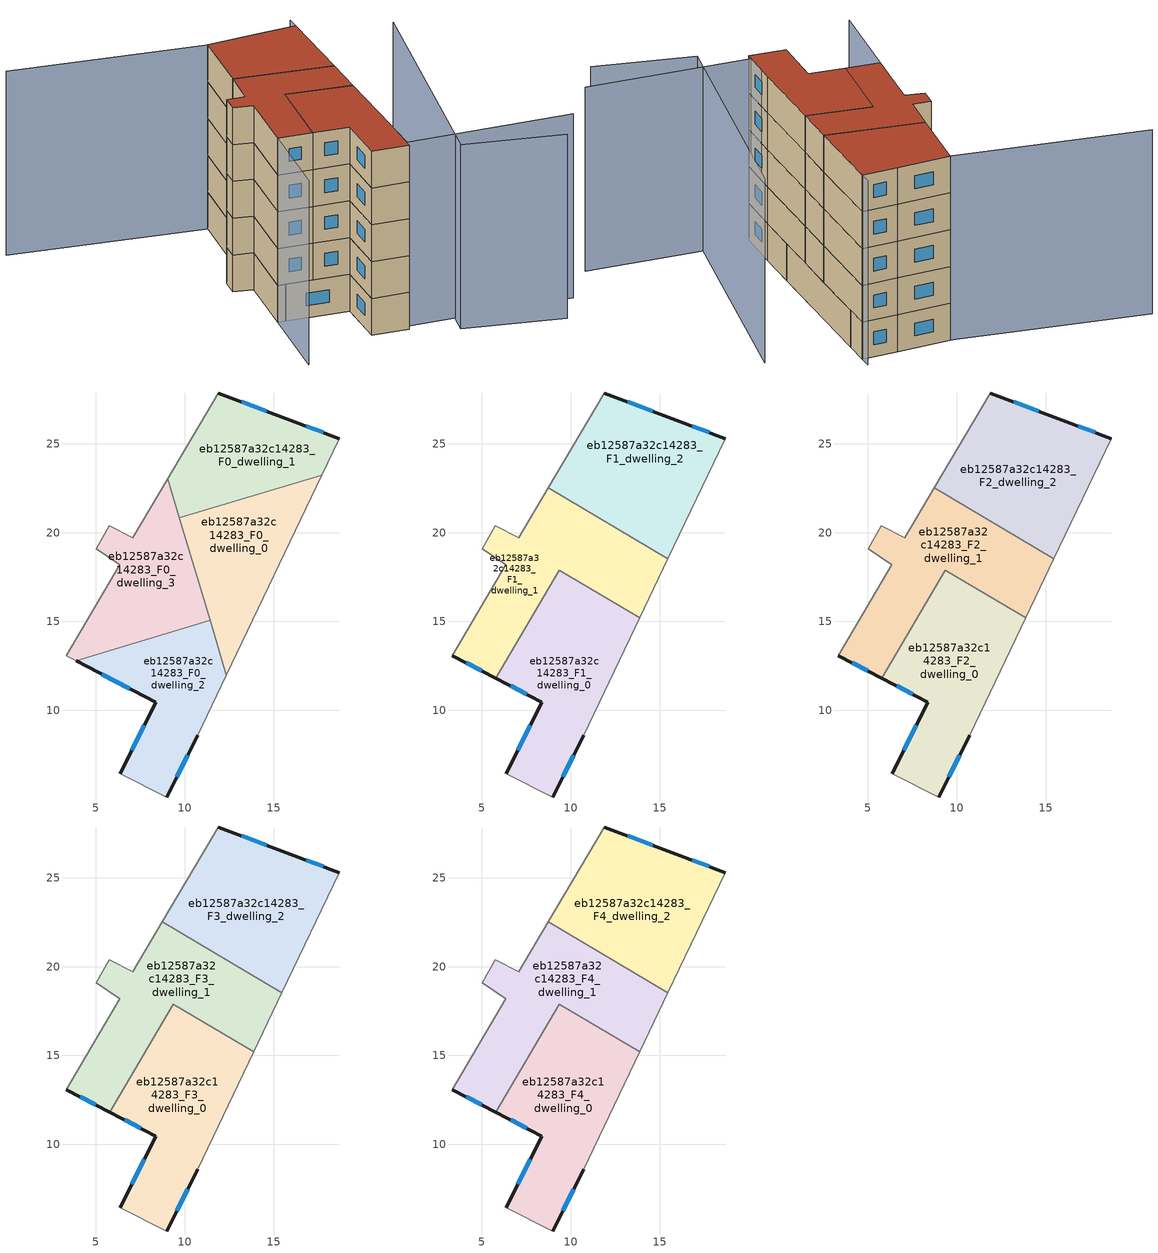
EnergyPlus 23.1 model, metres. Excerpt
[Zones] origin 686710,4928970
eb12587a32c14283_F0_dwelling_0
 floor ground (EU_floor_Construction): 17.71,23.23 12.35,11.99 9.7,20.82 z0
 wall adiabatic (EU_wall_Construction): 12.35,11.99 17.71,23.23 z0:3
 wall to eb12587a32c14283_F0_dwelling_1 (EU_wall_Construction): 17.71,23.23 9.7,20.82 z0:3
 wall to eb12587a32c14283_F0_dwelling_3 (EU_wall_Construction): 9.7,20.82 11.43,15.07 z0:3
 wall to eb12587a32c14283_F0_dwelling_2 (EU_wall_Construction): 11.43,15.07 12.35,11.99 z0:3
eb12587a32c14283_F0_dwelling_1
 floor ground (EU_floor_Construction): 18.69,25.29 17.71,23.23 9.7,20.82 9.04,23.03 11.88,27.86 15.94,26.33 z0
 wall outside (EU_wall_Construction): 18.69,25.29 15.94,26.33 11.88,27.86 z0:3
 wall adiabatic (EU_wall_Construction): 11.88,27.86 9.04,23.03 / 17.71,23.23 18.69,25.29 z0:3
 wall to eb12587a32c14283_F0_dwelling_3 (EU_wall_Construction): 9.03,23.03 9.7,20.82 z0:3
 window (EU_Window_Construction): 14.62,26.83 13.2,27.36 / 17.8,25.63 16.84,26 z0.98:2.02
eb12587a32c14283_F0_dwelling_2
 floor ground (EU_floor_Construction): 11.43,15.07 12.35,11.99 10.74,8.61 9,5.12 6.36,6.43 8.38,10.46 3.89,12.8 z0
 wall outside (EU_wall_Construction): 3.89,12.8 8.38,10.46 6.36,6.43 / 9,5.12 10.74,8.61 z0:3
 wall adiabatic (EU_wall_Construction): 6.36,6.43 9,5.12 / 10.74,8.61 12.35,11.99 z0:3
 wall to eb12587a32c14283_F0_dwelling_3 (EU_wall_Construction): 11.43,15.07 3.89,12.8 z0:3
 window (EU_Window_Construction): 7.73,9.15 7.02,7.75 / 5.35,12.04 6.92,11.23 / 9.57,6.26 10.18,7.47 z0.98:2.02
eb12587a32c14283_F0_dwelling_3
 floor ground (EU_floor_Construction): 9.04,23.03 11.43,15.07 3.89,12.8 3.34,13.08 6.34,18.21 5.01,19.11 5.75,20.38 7.08,19.72 z0
 wall adiabatic (EU_wall_Construction): 9.04,23.03 7.08,19.72 5.75,20.38 5.01,19.11 6.34,18.21 3.34,13.08 3.89,12.8 z0:3
eb12587a32c14283_F1_dwelling_0
 floor to eb12587a32c14283_F0_dwelling_2 (EU_floor_Construction): 11.43,15.07 12.35,11.99 10.74,8.61 9,5.12 6.36,6.43 8.38,10.46 5.78,11.82 6.89,13.71 z3
 floor to eb12587a32c14283_F0_dwelling_0 (EU_floor_Construction): 13.88,15.2 12.35,11.99 10.85,16.99 z3
 floor to eb12587a32c14283_F0_dwelling_3 (EU_floor_Construction): 10.85,16.99 11.43,15.07 6.89,13.71 9.36,17.87 z3
 wall outside (EU_wall_Construction): 8.38,10.46 6.36,6.43 / 5.78,11.82 8.38,10.47 / 9,5.12 10.74,8.61 z3:6
 wall adiabatic (EU_wall_Construction): 6.36,6.43 9,5.12 / 10.74,8.61 13.88,15.2 z3:6
 wall to eb12587a32c14283_F1_dwelling_1 (EU_wall_Construction): 13.88,15.2 9.36,17.87 5.78,11.82 z3:6
 window (EU_Window_Construction): 7.73,9.15 7.02,7.75 / 6.62,11.38 7.53,10.91 / 9.57,6.26 10.18,7.47 z3.98:5.02
eb12587a32c14283_F1_dwelling_1
 floor to eb12587a32c14283_F0_dwelling_0 (EU_floor_Construction): 15.47,18.53 13.88,15.2 10.85,16.99 9.7,20.82 10.95,21.2 z3
 floor to eb12587a32c14283_F0_dwelling_3 (EU_floor_Construction): 9.29,22.18 10.85,16.99 9.36,17.87 6.89,13.71 3.89,12.8 3.34,13.08 6.34,18.21 5.01,19.11 5.75,20.38 7.08,19.72 8.73,22.51 z3
 floor to eb12587a32c14283_F0_dwelling_2 (EU_floor_Construction): 6.89,13.71 5.78,11.82 3.89,12.8 z3
 floor to eb12587a32c14283_F0_dwelling_1 (EU_floor_Construction): 10.95,21.2 9.7,20.82 9.29,22.18 z3
 wall outside (EU_wall_Construction): 3.34,13.08 5.78,11.82 z3:6
 wall adiabatic (EU_wall_Construction): 8.73,22.51 7.08,19.72 5.75,20.38 5.01,19.11 6.34,18.21 3.34,13.08 / 13.88,15.2 15.47,18.53 z3:6
 wall to eb12587a32c14283_F1_dwelling_2 (EU_wall_Construction): 15.47,18.53 8.73,22.51 z3:6
 window (EU_Window_Construction): 4.14,12.67 4.99,12.23 z3.98:5.02
eb12587a32c14283_F1_dwelling_2
 floor to eb12587a32c14283_F0_dwelling_1 (EU_floor_Construction): 18.69,25.29 17.71,23.23 10.95,21.2 9.29,22.18 9.04,23.03 11.88,27.86 15.94,26.33 z3
 floor to eb12587a32c14283_F0_dwelling_0 (EU_floor_Construction): 17.71,23.23 15.47,18.53 10.95,21.2 z3
 floor to eb12587a32c14283_F0_dwelling_3 (EU_floor_Construction): 9.04,23.03 9.29,22.18 8.73,22.51 z3
 wall outside (EU_wall_Construction): 18.69,25.29 15.94,26.33 11.88,27.86 z3:6
 wall adiabatic (EU_wall_Construction): 11.88,27.86 8.73,22.51 / 15.47,18.53 18.69,25.29 z3:6
 window (EU_Window_Construction): 14.62,26.83 13.2,27.36 / 17.8,25.63 16.84,26 z3.98:5.02
eb12587a32c14283_F2_dwelling_0
 floor to eb12587a32c14283_F1_dwelling_0 (EU_floor_Construction): 13.88,15.2 10.74,8.61 9,5.12 6.36,6.43 8.38,10.46 5.78,11.82 9.36,17.87 z6
 wall outside (EU_wall_Construction): 8.38,10.46 6.36,6.43 / 5.78,11.82 8.38,10.47 / 9,5.12 10.74,8.61 z6:9
 wall adiabatic (EU_wall_Construction): 6.36,6.43 9,5.12 / 10.74,8.61 13.88,15.2 z6:9
 wall to eb12587a32c14283_F2_dwelling_1 (EU_wall_Construction): 13.88,15.2 9.36,17.87 5.78,11.82 z6:9
 window (EU_Window_Construction): 7.73,9.15 7.02,7.75 / 6.62,11.38 7.53,10.91 / 9.57,6.26 10.18,7.47 z6.98:8.02
eb12587a32c14283_F2_dwelling_1
 floor to eb12587a32c14283_F1_dwelling_1 (EU_floor_Construction): 15.47,18.53 13.88,15.2 9.36,17.87 5.78,11.82 3.34,13.08 6.34,18.21 5.01,19.11 5.75,20.38 7.08,19.72 8.73,22.51 z6
 wall outside (EU_wall_Construction): 3.34,13.08 5.78,11.82 z6:9
 wall adiabatic (EU_wall_Construction): 8.73,22.51 7.08,19.72 5.75,20.38 5.01,19.11 6.34,18.21 3.34,13.08 / 13.88,15.2 15.47,18.53 z6:9
 wall to eb12587a32c14283_F2_dwelling_2 (EU_wall_Construction): 15.47,18.53 8.73,22.51 z6:9
 window (EU_Window_Construction): 4.14,12.67 4.99,12.23 z6.98:8.02
eb12587a32c14283_F2_dwelling_2
 floor to eb12587a32c14283_F1_dwelling_2 (EU_floor_Construction): 18.69,25.29 15.47,18.53 8.73,22.51 11.88,27.86 15.94,26.33 z6
 wall outside (EU_wall_Construction): 18.69,25.29 15.94,26.33 11.88,27.86 z6:9
 wall adiabatic (EU_wall_Construction): 11.88,27.86 8.73,22.51 / 15.47,18.53 18.69,25.29 z6:9
 window (EU_Window_Construction): 14.62,26.83 13.2,27.36 / 17.8,25.63 16.84,26 z6.98:8.02
eb12587a32c14283_F3_dwelling_0
 floor to eb12587a32c14283_F2_dwelling_0 (EU_floor_Construction): 13.88,15.2 10.74,8.61 9,5.12 6.36,6.43 8.38,10.46 5.78,11.82 9.36,17.87 z9
 wall outside (EU_wall_Construction): 8.38,10.46 6.36,6.43 / 5.78,11.82 8.38,10.47 / 9,5.12 10.74,8.61 z9:12
 wall adiabatic (EU_wall_Construction): 6.36,6.43 9,5.12 / 10.74,8.61 13.88,15.2 z9:12
 wall to eb12587a32c14283_F3_dwelling_1 (EU_wall_Construction): 13.88,15.2 9.36,17.87 5.78,11.82 z9:12
 window (EU_Window_Construction): 7.73,9.15 7.02,7.75 / 6.62,11.38 7.53,10.91 / 9.57,6.26 10.18,7.47 z9.98:11.02
eb12587a32c14283_F3_dwelling_1
 floor to eb12587a32c14283_F2_dwelling_1 (EU_floor_Construction): 15.47,18.53 13.88,15.2 9.36,17.87 5.78,11.82 3.34,13.08 6.34,18.21 5.01,19.11 5.75,20.38 7.08,19.72 8.73,22.51 z9
 wall outside (EU_wall_Construction): 3.34,13.08 5.78,11.82 z9:12
 wall adiabatic (EU_wall_Construction): 8.73,22.51 7.08,19.72 5.75,20.38 5.01,19.11 6.34,18.21 3.34,13.08 / 13.88,15.2 15.47,18.53 z9:12
 wall to eb12587a32c14283_F3_dwelling_2 (EU_wall_Construction): 15.47,18.53 8.73,22.51 z9:12
 window (EU_Window_Construction): 4.14,12.67 4.99,12.23 z9.98:11.02
eb12587a32c14283_F3_dwelling_2
 floor to eb12587a32c14283_F2_dwelling_2 (EU_floor_Construction): 18.69,25.29 15.47,18.53 8.73,22.51 11.88,27.86 15.94,26.33 z9
 wall outside (EU_wall_Construction): 18.69,25.29 15.94,26.33 11.88,27.86 z9:12
 wall adiabatic (EU_wall_Construction): 11.88,27.86 8.73,22.51 / 15.47,18.53 18.69,25.29 z9:12
 window (EU_Window_Construction): 14.62,26.83 13.2,27.36 / 17.8,25.63 16.84,26 z9.98:11.02
eb12587a32c14283_F4_dwelling_0
 floor to eb12587a32c14283_F3_dwelling_0 (EU_floor_Construction): 13.88,15.2 10.74,8.61 9,5.12 6.36,6.43 8.38,10.46 5.78,11.82 9.36,17.87 z12
 wall outside (EU_wall_Construction): 8.38,10.46 6.36,6.43 / 5.78,11.82 8.38,10.47 / 9,5.12 10.74,8.61 z12:15
 wall adiabatic (EU_wall_Construction): 6.36,6.43 9,5.12 / 10.74,8.61 13.88,15.2 z12:15
 wall to eb12587a32c14283_F4_dwelling_1 (EU_wall_Construction): 13.88,15.2 9.36,17.87 5.78,11.82 z12:15
 window (EU_Window_Construction): 7.73,9.15 7.02,7.75 / 6.62,11.38 7.53,10.91 / 9.57,6.26 10.18,7.47 z12.98:14.02
 roof outside (EU_roof_Construction): 10.74,8.61 13.88,15.2 9.36,17.87 5.78,11.82 8.38,10.47 6.36,6.43 9,5.12 z15
eb12587a32c14283_F4_dwelling_1
 floor to eb12587a32c14283_F3_dwelling_1 (EU_floor_Construction): 15.47,18.53 13.88,15.2 9.36,17.87 5.78,11.82 3.34,13.08 6.34,18.21 5.01,19.11 5.75,20.38 7.08,19.72 8.73,22.51 z12
 wall outside (EU_wall_Construction): 3.34,13.08 5.78,11.82 z12:15
 wall adiabatic (EU_wall_Construction): 8.73,22.51 7.08,19.72 5.75,20.38 5.01,19.11 6.34,18.21 3.34,13.08 / 13.88,15.2 15.47,18.53 z12:15
 wall to eb12587a32c14283_F4_dwelling_2 (EU_wall_Construction): 15.47,18.53 8.73,22.51 z12:15
 window (EU_Window_Construction): 4.14,12.67 4.99,12.23 z12.98:14.02
 roof outside (EU_roof_Construction): 13.88,15.2 15.47,18.53 8.73,22.51 7.08,19.72 5.75,20.38 5.01,19.11 6.34,18.21 3.34,13.08 5.78,11.82 9.36,17.87 z15
eb12587a32c14283_F4_dwelling_2
 floor to eb12587a32c14283_F3_dwelling_2 (EU_floor_Construction): 18.69,25.29 15.47,18.53 8.73,22.51 11.88,27.86 15.94,26.33 z12
 wall outside (EU_wall_Construction): 18.69,25.29 15.94,26.33 11.88,27.86 z12:15
 wall adiabatic (EU_wall_Construction): 11.88,27.86 8.73,22.51 / 15.47,18.53 18.69,25.29 z12:15
 window (EU_Window_Construction): 14.62,26.83 13.2,27.36 / 17.8,25.63 16.84,26 z12.98:14.02
 roof outside (EU_roof_Construction): 15.47,18.53 18.69,25.29 15.94,26.33 11.88,27.86 8.73,22.51 z15
shading: 18.31,-2.19 11.65,2.36 / 11.65,2.36 24.01,20.44 / 21.2,-0.12 9.29,5.56 / 9.29,5.56 19.15,26.26 / -1.58,35.74 11.97,27.8 / 11.97,27.8 -0.57,6.4 z0:15
[Building]
EU S2 Campaign: North Axis=0; Terrain=City; Solar Distribution=FullExterior
[Site:Location]
Bologna: Latitude=44.5; Longitude=11.25; Time Zone=1; Elevation=37
[SizingPeriod:WeatherFileDays]
AnnualSizingPeriod: Begin Month=1; Begin Day of Month=1; End Month=12; End Day of Month=31; Day of Week for Start Day=Monday; Use Weather File Daylight Saving Period=No; Use Weather File Rain and Snow Indicators=No
[MATERIAL]
EU_InternalMass_Material: Roughness=MediumRough; Thickness=0.1; Conductivity=1; Density=1800; Specific Heat=900; Thermal Absorptance=0.9; Solar Absorptance=0.7; Visible Absorptance=0.7
[MATERIAL:NOMASS] Roughness=MediumRough; Thermal Absorptance=0.9; Solar Absorptance=0.7; Visible Absorptance=0.7
Name | Thermal Resistance
EU_wall_NoMass | 0.905828
EU_roof_NoMass | 0.37593
EU_floor_NoMass | 0.67114
[WINDOWMATERIAL:SIMPLEGLAZINGSYSTEM]
EU_Window_SimpleGlazing: UFactor=4.52486; Solar Heat Gain Coefficient=0.85; Visible Transmittance=0.85
[CONSTRUCTION]
EU_wall_Construction: EU_wall_NoMass
EU_roof_Construction: EU_roof_NoMass
EU_floor_Construction: EU_floor_NoMass
EU_InternalMass_Construction: EU_InternalMass_Material
EU_Window_Construction: EU_Window_SimpleGlazing
[ZONE] Type=1; Multiplier=1; Ceiling Height=autocalculate; Floor Area=autocalculate; Part of Total Floor Area=Yes
Name | Volume
eb12587a32c14283_F0_dwelling_0 | 115.772
eb12587a32c14283_F1_dwelling_0; eb12587a32c14283_F2_dwelling_0; eb12587a32c14283_F3_dwelling_0; eb12587a32c14283_F4_dwelling_0 | 154.351
eb12587a32c14283_F0_dwelling_1 | 115.77
eb12587a32c14283_F1_dwelling_1; eb12587a32c14283_F2_dwelling_1; eb12587a32c14283_F3_dwelling_1; eb12587a32c14283_F4_dwelling_1 | 154.353
eb12587a32c14283_F0_dwelling_2 | 115.763
eb12587a32c14283_F1_dwelling_2; eb12587a32c14283_F2_dwelling_2; eb12587a32c14283_F3_dwelling_2; eb12587a32c14283_F4_dwelling_2 | 154.357
eb12587a32c14283_F0_dwelling_3 | 115.756
[INTERNALMASS] Construction=EU_InternalMass_Construction
Name | Zone or ZoneList | Surface Area
eb12587a32c14283_F0_dwelling_0_EU_InternalMass | eb12587a32c14283_F0_dwelling_0 | 38.5908
eb12587a32c14283_F0_dwelling_1_EU_InternalMass | eb12587a32c14283_F0_dwelling_1 | 38.5902
eb12587a32c14283_F0_dwelling_2_EU_InternalMass | eb12587a32c14283_F0_dwelling_2 | 38.5878
eb12587a32c14283_F0_dwelling_3_EU_InternalMass | eb12587a32c14283_F0_dwelling_3 | 38.5856
eb12587a32c14283_F1_dwelling_0_EU_InternalMass | eb12587a32c14283_F1_dwelling_0 | 51.4502
eb12587a32c14283_F1_dwelling_1_EU_InternalMass | eb12587a32c14283_F1_dwelling_1 | 51.4503
eb12587a32c14283_F1_dwelling_2_EU_InternalMass | eb12587a32c14283_F1_dwelling_2 | 51.4526
eb12587a32c14283_F2_dwelling_0_EU_InternalMass | eb12587a32c14283_F2_dwelling_0 | 51.4502
eb12587a32c14283_F2_dwelling_1_EU_InternalMass | eb12587a32c14283_F2_dwelling_1 | 51.4503
eb12587a32c14283_F2_dwelling_2_EU_InternalMass | eb12587a32c14283_F2_dwelling_2 | 51.4526
eb12587a32c14283_F3_dwelling_0_EU_InternalMass | eb12587a32c14283_F3_dwelling_0 | 51.4502
eb12587a32c14283_F3_dwelling_1_EU_InternalMass | eb12587a32c14283_F3_dwelling_1 | 51.4503
eb12587a32c14283_F3_dwelling_2_EU_InternalMass | eb12587a32c14283_F3_dwelling_2 | 51.4526
eb12587a32c14283_F4_dwelling_0_EU_InternalMass | eb12587a32c14283_F4_dwelling_0 | 51.4502
eb12587a32c14283_F4_dwelling_1_EU_InternalMass | eb12587a32c14283_F4_dwelling_1 | 51.4503
eb12587a32c14283_F4_dwelling_2_EU_InternalMass | eb12587a32c14283_F4_dwelling_2 | 51.4526
[OTHEREQUIPMENT] Fuel Type=Electricity; Design Level Calculation Method=Watts/Area; Power per Zone Floor Area=1; Fraction Latent=0; Fraction Radiant=0; Fraction Lost=0; Carbon Dioxide Generation Rate=0; EndUse Subcategory=EU_Step8_InternalGains
Name | Zone or ZoneList or Space or SpaceList | Schedule
EU_Step8_InternalGain_eb12587a32c14283_F0_dwelling_0_f000 | eb12587a32c14283_F0_dwelling_0 | EU_Step8_GainSchedule_eb12587a32c14283_F0_dwelling_0_f000
EU_Step8_InternalGain_eb12587a32c14283_F0_dwelling_1_f000 | eb12587a32c14283_F0_dwelling_1 | EU_Step8_GainSchedule_eb12587a32c14283_F0_dwelling_1_f000
EU_Step8_InternalGain_eb12587a32c14283_F0_dwelling_2_f000 | eb12587a32c14283_F0_dwelling_2 | EU_Step8_GainSchedule_eb12587a32c14283_F0_dwelling_2_f000
EU_Step8_InternalGain_eb12587a32c14283_F0_dwelling_3_f000 | eb12587a32c14283_F0_dwelling_3 | EU_Step8_GainSchedule_eb12587a32c14283_F0_dwelling_3_f000
EU_Step8_InternalGain_eb12587a32c14283_F1_dwelling_0_f000 | eb12587a32c14283_F1_dwelling_0 | EU_Step8_GainSchedule_eb12587a32c14283_F1_dwelling_0_f000
EU_Step8_InternalGain_eb12587a32c14283_F1_dwelling_1_f000 | eb12587a32c14283_F1_dwelling_1 | EU_Step8_GainSchedule_eb12587a32c14283_F1_dwelling_1_f000
EU_Step8_InternalGain_eb12587a32c14283_F1_dwelling_2_f000 | eb12587a32c14283_F1_dwelling_2 | EU_Step8_GainSchedule_eb12587a32c14283_F1_dwelling_2_f000
EU_Step8_InternalGain_eb12587a32c14283_F2_dwelling_0_f000 | eb12587a32c14283_F2_dwelling_0 | EU_Step8_GainSchedule_eb12587a32c14283_F2_dwelling_0_f000
EU_Step8_InternalGain_eb12587a32c14283_F2_dwelling_1_f000 | eb12587a32c14283_F2_dwelling_1 | EU_Step8_GainSchedule_eb12587a32c14283_F2_dwelling_1_f000
EU_Step8_InternalGain_eb12587a32c14283_F2_dwelling_2_f000 | eb12587a32c14283_F2_dwelling_2 | EU_Step8_GainSchedule_eb12587a32c14283_F2_dwelling_2_f000
EU_Step8_InternalGain_eb12587a32c14283_F3_dwelling_0_f000 | eb12587a32c14283_F3_dwelling_0 | EU_Step8_GainSchedule_eb12587a32c14283_F3_dwelling_0_f000
EU_Step8_InternalGain_eb12587a32c14283_F3_dwelling_1_f000 | eb12587a32c14283_F3_dwelling_1 | EU_Step8_GainSchedule_eb12587a32c14283_F3_dwelling_1_f000
EU_Step8_InternalGain_eb12587a32c14283_F3_dwelling_2_f000 | eb12587a32c14283_F3_dwelling_2 | EU_Step8_GainSchedule_eb12587a32c14283_F3_dwelling_2_f000
EU_Step8_InternalGain_eb12587a32c14283_F4_dwelling_0_f000 | eb12587a32c14283_F4_dwelling_0 | EU_Step8_GainSchedule_eb12587a32c14283_F4_dwelling_0_f000
EU_Step8_InternalGain_eb12587a32c14283_F4_dwelling_1_f000 | eb12587a32c14283_F4_dwelling_1 | EU_Step8_GainSchedule_eb12587a32c14283_F4_dwelling_1_f000
EU_Step8_InternalGain_eb12587a32c14283_F4_dwelling_2_f000 | eb12587a32c14283_F4_dwelling_2 | EU_Step8_GainSchedule_eb12587a32c14283_F4_dwelling_2_f000
[ZONEVENTILATION:DESIGNFLOWRATE] Schedule=EU_AlwaysOn; Design Flow Rate Calculation Method=AirChanges/Hour; Air Changes per Hour=0.73129; Ventilation Type=Natural; Fan Pressure Rise=0; Fan Total Efficiency=1; Constant Term Coefficient=1; Temperature Term Coefficient=0; Velocity Term Coefficient=0; Velocity Squared Term Coefficient=0; Minimum Indoor Temperature=-100; Maximum Indoor Temperature=100; Delta Temperature=-100; Minimum Outdoor Temperature=-100; Maximum Outdoor Temperature=100; Maximum Wind Speed=40
Name | Zone or ZoneList or Space or SpaceList
EU_ConstantAir_eb12587a32c14283_F0_dwelling_0 | eb12587a32c14283_F0_dwelling_0
EU_ConstantAir_eb12587a32c14283_F0_dwelling_1 | eb12587a32c14283_F0_dwelling_1
EU_ConstantAir_eb12587a32c14283_F0_dwelling_2 | eb12587a32c14283_F0_dwelling_2
EU_ConstantAir_eb12587a32c14283_F0_dwelling_3 | eb12587a32c14283_F0_dwelling_3
EU_ConstantAir_eb12587a32c14283_F1_dwelling_0 | eb12587a32c14283_F1_dwelling_0
EU_ConstantAir_eb12587a32c14283_F1_dwelling_1 | eb12587a32c14283_F1_dwelling_1
EU_ConstantAir_eb12587a32c14283_F1_dwelling_2 | eb12587a32c14283_F1_dwelling_2
EU_ConstantAir_eb12587a32c14283_F2_dwelling_0 | eb12587a32c14283_F2_dwelling_0
EU_ConstantAir_eb12587a32c14283_F2_dwelling_1 | eb12587a32c14283_F2_dwelling_1
EU_ConstantAir_eb12587a32c14283_F2_dwelling_2 | eb12587a32c14283_F2_dwelling_2
EU_ConstantAir_eb12587a32c14283_F3_dwelling_0 | eb12587a32c14283_F3_dwelling_0
EU_ConstantAir_eb12587a32c14283_F3_dwelling_1 | eb12587a32c14283_F3_dwelling_1
EU_ConstantAir_eb12587a32c14283_F3_dwelling_2 | eb12587a32c14283_F3_dwelling_2
EU_ConstantAir_eb12587a32c14283_F4_dwelling_0 | eb12587a32c14283_F4_dwelling_0
EU_ConstantAir_eb12587a32c14283_F4_dwelling_1 | eb12587a32c14283_F4_dwelling_1
EU_ConstantAir_eb12587a32c14283_F4_dwelling_2 | eb12587a32c14283_F4_dwelling_2
[HVACTEMPLATE:THERMOSTAT] Constant Heating Setpoint=20; Constant Cooling Setpoint=50
EU_HeatOnly_eb12587a32c14283_F0_dwelling_0; EU_HeatOnly_eb12587a32c14283_F0_dwelling_1; EU_HeatOnly_eb12587a32c14283_F0_dwelling_2; EU_HeatOnly_eb12587a32c14283_F0_dwelling_3; EU_HeatOnly_eb12587a32c14283_F1_dwelling_0; EU_HeatOnly_eb12587a32c14283_F1_dwelling_1; EU_HeatOnly_eb12587a32c14283_F1_dwelling_2; EU_HeatOnly_eb12587a32c14283_F2_dwelling_0; EU_HeatOnly_eb12587a32c14283_F2_dwelling_1; EU_HeatOnly_eb12587a32c14283_F2_dwelling_2; EU_HeatOnly_eb12587a32c14283_F3_dwelling_0; EU_HeatOnly_eb12587a32c14283_F3_dwelling_1; EU_HeatOnly_eb12587a32c14283_F3_dwelling_2; EU_HeatOnly_eb12587a32c14283_F4_dwelling_0; EU_HeatOnly_eb12587a32c14283_F4_dwelling_1; EU_HeatOnly_eb12587a32c14283_F4_dwelling_2
[HVACTEMPLATE:ZONE:IDEALLOADSAIRSYSTEM] System Availability Schedule=EU_AlwaysOn; Maximum Heating Supply Air Temperature=50; Minimum Cooling Supply Air Temperature=13; Maximum Heating Supply Air Humidity Ratio=0.0156; Minimum Cooling Supply Air Humidity Ratio=0.0077; Heating Limit=NoLimit; Cooling Limit=NoLimit; Heating Availability Schedule=EU_AlwaysOn; Cooling Availability Schedule=EU_CoolingOff; Dehumidification Control Type=ConstantSensibleHeatRatio; Cooling Sensible Heat Ratio=0.7; Dehumidification Setpoint=60; Humidification Control Type=None; Humidification Setpoint=30; Outdoor Air Method=None; Outdoor Air Flow Rate per Person=0.00944; Outdoor Air Flow Rate per Zone Floor Area=0; Outdoor Air Flow Rate per Zone=0; Demand Controlled Ventilation Type=None; Outdoor Air Economizer Type=NoEconomizer; Heat Recovery Type=None; Sensible Heat Recovery Effectiveness=0.7; Latent Heat Recovery Effectiveness=0.65
Name | Template Thermostat
eb12587a32c14283_F0_dwelling_0 | EU_HeatOnly_eb12587a32c14283_F0_dwelling_0
eb12587a32c14283_F0_dwelling_1 | EU_HeatOnly_eb12587a32c14283_F0_dwelling_1
eb12587a32c14283_F0_dwelling_2 | EU_HeatOnly_eb12587a32c14283_F0_dwelling_2
eb12587a32c14283_F0_dwelling_3 | EU_HeatOnly_eb12587a32c14283_F0_dwelling_3
eb12587a32c14283_F1_dwelling_0 | EU_HeatOnly_eb12587a32c14283_F1_dwelling_0
eb12587a32c14283_F1_dwelling_1 | EU_HeatOnly_eb12587a32c14283_F1_dwelling_1
eb12587a32c14283_F1_dwelling_2 | EU_HeatOnly_eb12587a32c14283_F1_dwelling_2
eb12587a32c14283_F2_dwelling_0 | EU_HeatOnly_eb12587a32c14283_F2_dwelling_0
eb12587a32c14283_F2_dwelling_1 | EU_HeatOnly_eb12587a32c14283_F2_dwelling_1
eb12587a32c14283_F2_dwelling_2 | EU_HeatOnly_eb12587a32c14283_F2_dwelling_2
eb12587a32c14283_F3_dwelling_0 | EU_HeatOnly_eb12587a32c14283_F3_dwelling_0
eb12587a32c14283_F3_dwelling_1 | EU_HeatOnly_eb12587a32c14283_F3_dwelling_1
eb12587a32c14283_F3_dwelling_2 | EU_HeatOnly_eb12587a32c14283_F3_dwelling_2
eb12587a32c14283_F4_dwelling_0 | EU_HeatOnly_eb12587a32c14283_F4_dwelling_0
eb12587a32c14283_F4_dwelling_1 | EU_HeatOnly_eb12587a32c14283_F4_dwelling_1
eb12587a32c14283_F4_dwelling_2 | EU_HeatOnly_eb12587a32c14283_F4_dwelling_2
[SIZING:ZONE] Zone Cooling Design Supply Air Temperature Input Method=SupplyAirTemperature; Zone Cooling Design Supply Air Temperature=13; Zone Heating Design Supply Air Temperature Input Method=SupplyAirTemperature; Zone Heating Design Supply Air Temperature=50; Zone Cooling Design Supply Air Humidity Ratio=0.008; Zone Heating Design Supply Air Humidity Ratio=0.008; Cooling Design Air Flow Method=DesignDay; Cooling Design Air Flow Rate=0; Cooling Minimum Air Flow per Zone Floor Area=0.000762; Cooling Minimum Air Flow=0; Cooling Minimum Air Flow Fraction=0.2; Heating Design Air Flow Method=DesignDay; Heating Design Air Flow Rate=0; Heating Maximum Air Flow per Zone Floor Area=0.002032; Heating Maximum Air Flow=0.141576; Heating Maximum Air Flow Fraction=0.3; Account for Dedicated Outdoor Air System=No; Dedicated Outdoor Air System Control Strategy=NeutralSupplyAir; Dedicated Outdoor Air Low Setpoint Temperature for Design=autosize; Dedicated Outdoor Air High Setpoint Temperature for Design=autosize; Zone Load Sizing Method=Sensible Load Only No Latent Load; Zone Latent Cooling Design Supply Air Humidity Ratio Input Method=HumidityRatioDifference; Zone Cooling Design Supply Air Humidity Ratio Difference=0.005; Zone Latent Heating Design Supply Air Humidity Ratio Input Method=HumidityRatioDifference; Zone Humidification Design Supply Air Humidity Ratio Difference=0.005
eb12587a32c14283_F0_dwelling_0; eb12587a32c14283_F0_dwelling_1; eb12587a32c14283_F0_dwelling_2; eb12587a32c14283_F0_dwelling_3; eb12587a32c14283_F1_dwelling_0; eb12587a32c14283_F1_dwelling_1; eb12587a32c14283_F1_dwelling_2; eb12587a32c14283_F2_dwelling_0; eb12587a32c14283_F2_dwelling_1; eb12587a32c14283_F2_dwelling_2; eb12587a32c14283_F3_dwelling_0; eb12587a32c14283_F3_dwelling_1; eb12587a32c14283_F3_dwelling_2; eb12587a32c14283_F4_dwelling_0; eb12587a32c14283_F4_dwelling_1; eb12587a32c14283_F4_dwelling_2
[SCHEDULE:CONSTANT]
Name | Hourly Value
EU_AlwaysOn | 1
EU_CoolingOff | 0
[SCHEDULE:FILE] Column Number=1; Rows to Skip at Top=0; Number of Hours of Data=8760; Column Separator=Comma; Interpolate to Timestep=No; Minutes per Item=60; Adjust Schedule for Daylight Savings=Yes
Name | File
EU_Step8_GainSchedule_eb12587a32c14283_F0_dwelling_0_f000 | ../../schedules/eb12587a32c14283/eb12587a32c14283_F0_dwelling_0_f000_gain.csv
EU_Step8_GainSchedule_eb12587a32c14283_F0_dwelling_1_f000 | ../../schedules/eb12587a32c14283/eb12587a32c14283_F0_dwelling_1_f000_gain.csv
EU_Step8_GainSchedule_eb12587a32c14283_F0_dwelling_2_f000 | ../../schedules/eb12587a32c14283/eb12587a32c14283_F0_dwelling_2_f000_gain.csv
EU_Step8_GainSchedule_eb12587a32c14283_F0_dwelling_3_f000 | ../../schedules/eb12587a32c14283/eb12587a32c14283_F0_dwelling_3_f000_gain.csv
EU_Step8_GainSchedule_eb12587a32c14283_F1_dwelling_0_f000 | ../../schedules/eb12587a32c14283/eb12587a32c14283_F1_dwelling_0_f000_gain.csv
EU_Step8_GainSchedule_eb12587a32c14283_F1_dwelling_1_f000 | ../../schedules/eb12587a32c14283/eb12587a32c14283_F1_dwelling_1_f000_gain.csv
EU_Step8_GainSchedule_eb12587a32c14283_F1_dwelling_2_f000 | ../../schedules/eb12587a32c14283/eb12587a32c14283_F1_dwelling_2_f000_gain.csv
EU_Step8_GainSchedule_eb12587a32c14283_F2_dwelling_0_f000 | ../../schedules/eb12587a32c14283/eb12587a32c14283_F2_dwelling_0_f000_gain.csv
EU_Step8_GainSchedule_eb12587a32c14283_F2_dwelling_1_f000 | ../../schedules/eb12587a32c14283/eb12587a32c14283_F2_dwelling_1_f000_gain.csv
EU_Step8_GainSchedule_eb12587a32c14283_F2_dwelling_2_f000 | ../../schedules/eb12587a32c14283/eb12587a32c14283_F2_dwelling_2_f000_gain.csv
EU_Step8_GainSchedule_eb12587a32c14283_F3_dwelling_0_f000 | ../../schedules/eb12587a32c14283/eb12587a32c14283_F3_dwelling_0_f000_gain.csv
EU_Step8_GainSchedule_eb12587a32c14283_F3_dwelling_1_f000 | ../../schedules/eb12587a32c14283/eb12587a32c14283_F3_dwelling_1_f000_gain.csv
EU_Step8_GainSchedule_eb12587a32c14283_F3_dwelling_2_f000 | ../../schedules/eb12587a32c14283/eb12587a32c14283_F3_dwelling_2_f000_gain.csv
EU_Step8_GainSchedule_eb12587a32c14283_F4_dwelling_0_f000 | ../../schedules/eb12587a32c14283/eb12587a32c14283_F4_dwelling_0_f000_gain.csv
EU_Step8_GainSchedule_eb12587a32c14283_F4_dwelling_1_f000 | ../../schedules/eb12587a32c14283/eb12587a32c14283_F4_dwelling_1_f000_gain.csv
EU_Step8_GainSchedule_eb12587a32c14283_F4_dwelling_2_f000 | ../../schedules/eb12587a32c14283/eb12587a32c14283_F4_dwelling_2_f000_gain.csv
